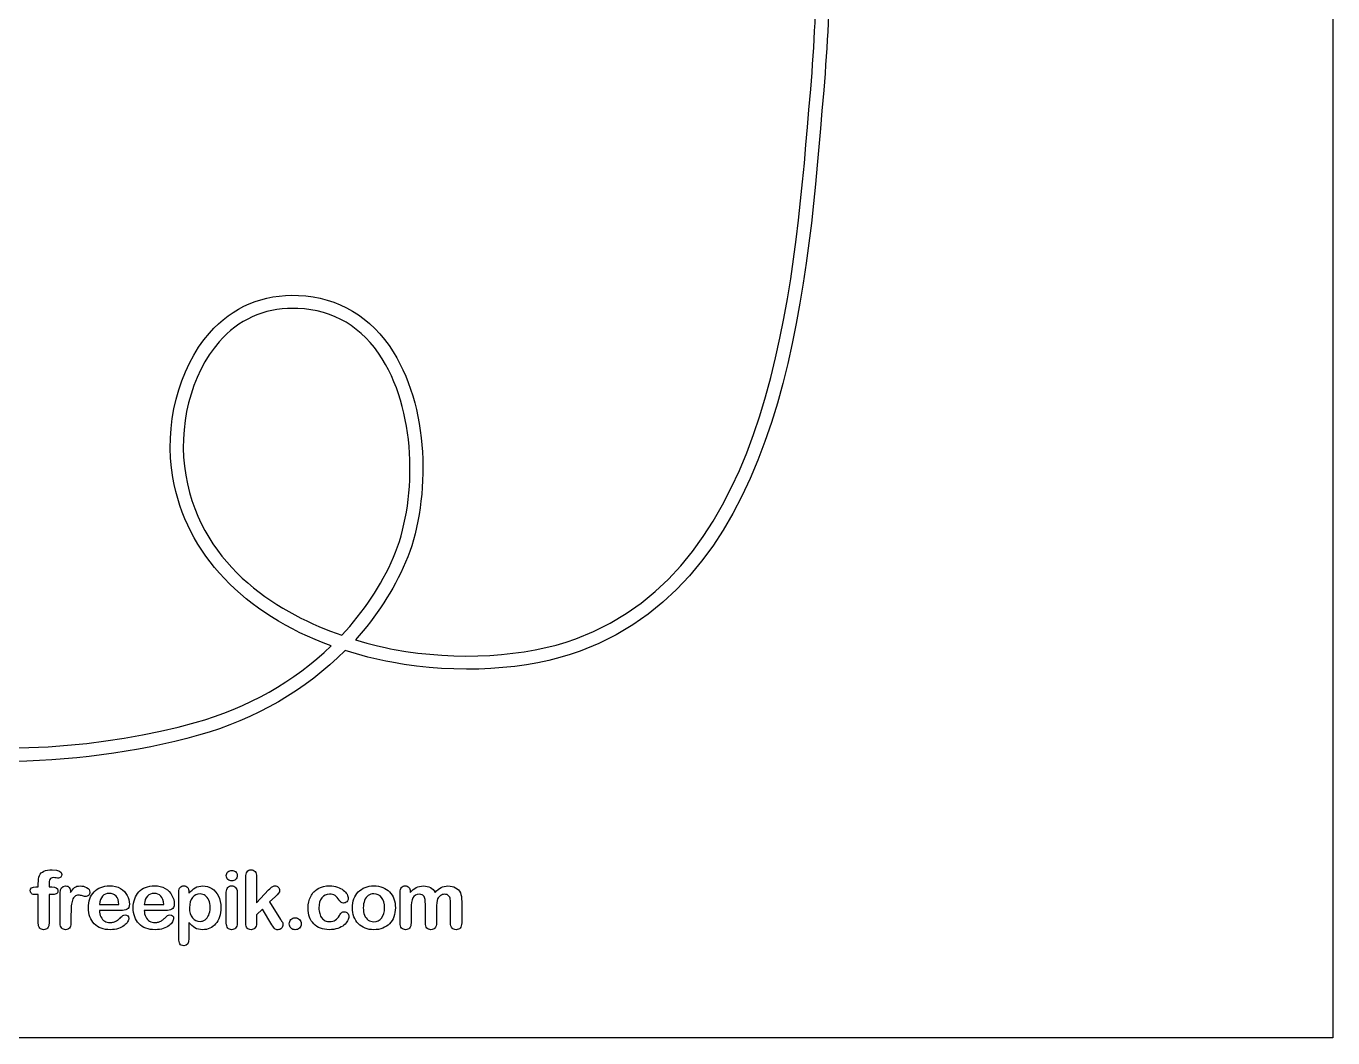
# Model space of a CAD drawing. Extents: x -59 to 224, y -160 to 123.
# Drawn here: x 87.8 to 224, y -160.2 to -54.7 of the extents above; entities that cross this region are included whole.
import ezdxf

# ---------------------------------------------------------------- set-up
doc = ezdxf.new("R2010")
doc.units = 0
doc.layers.add('ink_ext_XXXXXX', color=7, linetype='CONTINUOUS')

msp = doc.modelspace()

# ---------------------------------------------------------------- linework, layer by layer
at = {"layer": 'ink_ext_XXXXXX', "color": 7}
for points in [[(-58.579472, 122.784375), (223.995521, 122.784375), (223.995521, -160.178673), (-58.579472, -160.178673)], [(115.586912, -84.151184)]]:
    msp.add_lwpolyline(points, close=True, dxfattribs=at)
for points in [[(169.389403, -63.459356), (169.568966, -61.312704)], [(170.92575, -61.427709), (170.746186, -63.571892)], [(88.796616, -144.440939), (89.064727, -144.440939), (89.064727, -144.104001)], [(90.187618, -144.173851), (90.187618, -144.440939), (90.461727, -144.440939)], [(110.687887, -148.227903), (110.687887, -143.43577)], [(111.80831, -143.369518), (111.80831, -146.095397), (113.07196, -144.769023)], [(89.064727, -148.227903), (89.064727, -145.251905), (88.755341, -145.251905)], [(90.461727, -145.251905), (90.187618, -145.251905), (90.187618, -148.227903)], [(91.347904, -148.227903), (91.347904, -145.099893)], [(103.708885, -149.827821), (103.708885, -144.979173)], [(104.77004, -144.973528), (104.77004, -145.108042)], [(108.662943, -148.228609), (108.662943, -145.011699)], [(109.787598, -144.979173), (109.787598, -148.228609)], [(113.763757, -145.469639), (113.16721, -146.016022), (114.319029, -147.828276)], [(126.765734, -148.202574), (126.765734, -144.988698)], [(127.835709, -144.922128), (127.835709, -145.027962)], [(95.439421, -146.263389), (97.475302, -146.263389)], [(97.637227, -146.902235), (95.439421, -146.902235)], [(100.112315, -146.263389), (102.148196, -146.263389)], [(102.309415, -146.902235), (100.112315, -146.902235)], [(113.408157, -148.397272), (112.418968, -146.765674), (111.80831, -147.341161), (111.80831, -148.236052)], [(127.921081, -146.685206), (127.921081, -148.202574)], [(129.411567, -148.202574), (129.411567, -146.412897)], [(130.56762, -146.709301), (130.56762, -148.202574)], [(132.033059, -148.202574), (132.033059, -146.313131)], [(133.197578, -146.009284), (133.197578, -148.202574)], [(92.473971, -147.288914), (92.473971, -148.227903)], [(104.77004, -148.150751), (104.77004, -149.83664)]]:
    msp.add_lwpolyline(points, dxfattribs=at)
for points in [[(169.568966, -61.312704), (170.359541, -51.969032), (170.423394, -43.047635), (169.757703, -34.79581)], [(171.114839, -34.686449), (171.786527, -43.01271), (171.722322, -52.009601), (170.92575, -61.427709)], [(145.075959, -118.597463), (165.428414, -111.124219), (167.812133, -82.439506), (169.389403, -63.459356)], [(170.746186, -63.571892), (169.140341, -82.897411), (166.713936, -112.102472), (145.5448, -119.875577)], [(106.896232, -86.728578), (109.297237, -83.995256), (112.506457, -82.6293), (116.172171, -82.802867)], [(116.172171, -82.802867), (120.349059, -82.989839), (123.771004, -85.027483), (126.067234, -88.695314)], [(115.586912, -84.151184), (112.565371, -84.151184), (109.923418, -85.346042), (107.918935, -87.627456)], [(116.111493, -84.162472), (115.935457, -84.155417), (115.760479, -84.151184), (115.586912, -84.151184)], [(124.913651, -89.417803), (122.835437, -86.099575), (119.873868, -84.331806), (116.111493, -84.162472)], [(103.085526, -101.781958), (102.146785, -96.441608), (103.67784, -90.391822), (106.896232, -86.728578)], [(107.918935, -87.627456), (104.958776, -90.997189), (103.555426, -96.59048), (104.426435, -101.54595)], [(126.092281, -110.076116), (128.448837, -104.609472), (128.652037, -95.387508), (124.913651, -89.417803)], [(126.067234, -88.695314), (130.043392, -95.043903), (129.838429, -104.826077), (127.342879, -110.615513)], [(119.599054, -119.326302), (110.505854, -116.029947), (104.48676, -109.748386), (103.085526, -101.781958)], [(104.426435, -101.54595), (106.159279, -111.391272), (114.537751, -116.080394), (120.689843, -118.224577)], [(120.689843, -118.224577), (122.966318, -115.806285), (124.80817, -113.056383), (126.092281, -110.076116)], [(127.342879, -110.615513), (126.077818, -113.550272), (124.298759, -116.271247), (122.111537, -118.689538)], [(44.625664, -114.942333), (59.627891, -130.881855), (86.650669, -132.537441), (105.409626, -127.329842)], [(105.409626, -127.329842), (110.869921, -125.81385), (115.762596, -123.010008), (119.599054, -119.326302)], [(121.041915, -119.815605), (116.972623, -123.896538), (111.69154, -126.998548), (105.773693, -128.641434)], [(125.910248, -121.031983), (124.21127, -120.712366), (122.586023, -120.304555), (121.041915, -119.815605)], [(122.111537, -118.689538), (123.783351, -119.200713), (125.206104, -119.513627), (126.161779, -119.693544)], [(126.161779, -119.693544), (132.658534, -120.914508), (139.907764, -120.494702), (145.075959, -118.597463)], [(145.5448, -119.875577), (140.078862, -121.882883), (132.738967, -122.31433), (125.910248, -121.031983)], [(105.773693, -128.641434), (99.219082, -130.460992), (92.208682, -131.384987), (85.266016, -131.384987)], [(89.197724, -143.264778), (89.285918, -143.057663), (89.437966, -142.907309), (89.651043, -142.812094)], [(89.651043, -142.812094), (89.863063, -142.718643), (90.154457, -142.670983), (90.523816, -142.670983)], [(90.523816, -142.670983), (91.182452, -142.670983), (91.508418, -142.830121), (91.508418, -143.153971)], [(108.662943, -143.2682), (108.662943, -143.109203), (108.720093, -142.978288), (108.835451, -142.874218)], [(108.835451, -142.874218), (108.94834, -142.772936), (109.080632, -142.720019), (109.230915, -142.720019)], [(109.230915, -142.720019), (109.378376, -142.720019), (109.506435, -142.765915), (109.617912, -142.858378)], [(109.617912, -142.858378), (109.730448, -142.953593), (109.787598, -143.089765), (109.787598, -143.2682)], [(110.687887, -143.43577), (110.687887, -143.187873), (110.737629, -142.998396), (110.831468, -142.86681)], [(110.831468, -142.86681), (110.927776, -142.734906), (111.067829, -142.670983), (111.244218, -142.670983)], [(111.244218, -142.670983), (111.417785, -142.670983), (111.553604, -142.730214), (111.655557, -142.849559)], [(111.655557, -142.849559), (111.75751, -142.966575), (111.80831, -143.140883), (111.80831, -143.369518)], [(89.064727, -144.104001), (89.064727, -143.751224), (89.107413, -143.472847), (89.197724, -143.264778)], [(90.272285, -143.660948), (90.217252, -143.780151), (90.187618, -143.950473), (90.187618, -144.173851)], [(90.664574, -143.481384), (90.461727, -143.481384), (90.332257, -143.542026), (90.272285, -143.660948)], [(90.934449, -143.505373), (90.831791, -143.490909), (90.73901, -143.481384), (90.664574, -143.481384)], [(91.162696, -143.530738), (91.12001, -143.530738), (91.042046, -143.523294), (90.934449, -143.505373)], [(91.404349, -143.41993), (91.337674, -143.493661), (91.255477, -143.530738), (91.162696, -143.530738)], [(91.347904, -145.099893), (91.347904, -144.594715), (91.529938, -144.341703), (91.894357, -144.341703)], [(91.508418, -143.153971), (91.508418, -143.256629), (91.474199, -143.3462), (91.404349, -143.41993)], [(91.894357, -144.341703), (92.081682, -144.341703), (92.216091, -144.400264), (92.298993, -144.518939)], [(92.846504, -144.518939), (92.990438, -144.400264), (93.17741, -144.341703), (93.414477, -144.341703)], [(93.414477, -144.341703), (93.651896, -144.341703), (93.878732, -144.400264), (94.100629, -144.518939)], [(95.571713, -144.496326), (95.847938, -144.388023), (96.155207, -144.333589), (96.493521, -144.333589)], [(96.493521, -144.333589), (96.930965, -144.333589), (97.308085, -144.42644), (97.622057, -144.613448)], [(100.243196, -144.496326), (100.518715, -144.388023), (100.827396, -144.333589), (101.165004, -144.333589)], [(101.165004, -144.333589), (101.602096, -144.333589), (101.978157, -144.42644), (102.297068, -144.613448)], [(103.847526, -144.499501), (103.94066, -144.396137), (104.069424, -144.341703), (104.230643, -144.341703)], [(104.230643, -144.341703), (104.390451, -144.341703), (104.519215, -144.396137), (104.618346, -144.503628)], [(105.430087, -144.534778), (105.654807, -144.411306), (105.914451, -144.35024), (106.201965, -144.35024)], [(106.201965, -144.35024), (106.546276, -144.35024), (106.866599, -144.440234), (107.158346, -144.617328)], [(108.831218, -143.674318), (108.718682, -143.577586), (108.662943, -143.443213), (108.662943, -143.2682)], [(108.81746, -144.511495), (108.92294, -144.396842), (109.054526, -144.341703), (109.218921, -144.341703)], [(109.230915, -143.818886), (109.074282, -143.818886), (108.941285, -143.769286), (108.831218, -143.674318)], [(109.218921, -144.341703), (109.384373, -144.341703), (109.518782, -144.396842), (109.627085, -144.511495)], [(109.623557, -143.673648), (109.513137, -143.769286), (109.382962, -143.818886), (109.230915, -143.818886)], [(109.787598, -143.2682), (109.787598, -143.441167), (109.732212, -143.576211), (109.623557, -143.673648)], [(113.430382, -144.43212), (113.512226, -144.372148), (113.611709, -144.341703), (113.728832, -144.341703)], [(113.728832, -144.341703), (113.869943, -144.341703), (113.985654, -144.386647), (114.082315, -144.475512)], [(118.228512, -144.624349), (118.566473, -144.429898), (118.971462, -144.333589), (119.43854, -144.333589)], [(119.43854, -144.333589), (119.73064, -144.333589), (119.996634, -144.376311), (120.241462, -144.461718)], [(123.122951, -144.503628), (123.401293, -144.396137), (123.707151, -144.341703), (124.041231, -144.341703)], [(124.041231, -144.341703), (124.380956, -144.341703), (124.690343, -144.396137), (124.967979, -144.507226)], [(126.910373, -144.507226), (127.009504, -144.396137), (127.138267, -144.341703), (127.295606, -144.341703)], [(127.295606, -144.341703), (127.450476, -144.341703), (127.577829, -144.395043), (127.681898, -144.496326)], [(128.461184, -144.516716), (128.685198, -144.404533), (128.929673, -144.35024), (129.203429, -144.35024)], [(129.203429, -144.35024), (129.485298, -144.35024), (129.727656, -144.406614), (129.929445, -144.518939)], [(131.043165, -144.516716), (131.259417, -144.405909), (131.499306, -144.35024), (131.763184, -144.35024)], [(131.763184, -144.35024), (132.069042, -144.35024), (132.335742, -144.411306), (132.55764, -144.53118)], [(88.232171, -144.844835), (88.232171, -144.574607), (88.420202, -144.440939), (88.796616, -144.440939)], [(88.367991, -145.138346), (88.27768, -145.064615), (88.232171, -144.965414), (88.232171, -144.844835)], [(88.755341, -145.251905), (88.587066, -145.251905), (88.459713, -145.215534), (88.367991, -145.138346)], [(90.461727, -144.440939), (90.891057, -144.440939), (91.10343, -144.570056), (91.10343, -144.828995)], [(90.933743, -145.177504), (90.820149, -145.227246), (90.663163, -145.251905), (90.461727, -145.251905)], [(91.10343, -144.828995), (91.10343, -145.011028), (91.049102, -145.128151), (90.933743, -145.177504)], [(92.298993, -144.518939), (92.380838, -144.637437), (92.426346, -144.810227), (92.435871, -145.042038)], [(92.435871, -145.042038), (92.569574, -144.810227), (92.706099, -144.637437), (92.846504, -144.518939)], [(92.867318, -145.438207), (92.762543, -145.527107), (92.680699, -145.653754), (92.622491, -145.822417)], [(93.270191, -145.30909), (93.106502, -145.30909), (92.970682, -145.353893), (92.867318, -145.438207)], [(93.687879, -145.384197), (93.529482, -145.335549), (93.389429, -145.30909), (93.270191, -145.30909)], [(93.987741, -145.462196), (93.945054, -145.462196), (93.84416, -145.434644), (93.687879, -145.384197)], [(94.293599, -145.327153), (94.198349, -145.417393), (94.096396, -145.462196), (93.987741, -145.462196)], [(94.100629, -144.518939), (94.323938, -144.637437), (94.43471, -144.794388), (94.43471, -144.988698)], [(94.290071, -146.618213), (94.290071, -146.286249), (94.341224, -145.978274), (94.44106, -145.693548)], [(94.43471, -144.988698), (94.43471, -145.124588), (94.387085, -145.239628), (94.293599, -145.327153)], [(94.44106, -145.693548), (94.538074, -145.408574), (94.682007, -145.167274), (94.873566, -144.962663)], [(94.873566, -144.962663), (95.061949, -144.758686), (95.293371, -144.60424), (95.571713, -144.496326)], [(95.766093, -145.407198), (95.586882, -145.600132), (95.477168, -145.885106), (95.439421, -146.263389)], [(96.455774, -145.116862), (96.176021, -145.116862), (95.945657, -145.212076), (95.766093, -145.407198)], [(97.165915, -145.402929), (96.985646, -145.211371), (96.751402, -145.116862), (96.455774, -145.116862)], [(97.475302, -146.263389), (97.44849, -145.880555), (97.346538, -145.592406), (97.165915, -145.402929)], [(97.622057, -144.613448), (97.935677, -144.796469), (98.174154, -145.036393), (98.327613, -145.329904)], [(98.327613, -145.329904), (98.484246, -145.624791), (98.562563, -145.922606), (98.562563, -146.228394)], [(98.961554, -146.618213), (98.961554, -146.286249), (99.012002, -145.978274), (99.111838, -145.693548)], [(99.111838, -145.693548), (99.210263, -145.408574), (99.354549, -145.167274), (99.54399, -144.962663)], [(99.54399, -144.962663), (99.732021, -144.758686), (99.964854, -144.60424), (100.243196, -144.496326)], [(100.437576, -145.407198), (100.258365, -145.600132), (100.148651, -145.885106), (100.112315, -146.263389)], [(101.127257, -145.116862), (100.847504, -145.116862), (100.618199, -145.212076), (100.437576, -145.407198)], [(101.83881, -145.402929), (101.656424, -145.211371), (101.422179, -145.116862), (101.127257, -145.116862)], [(102.148196, -146.263389), (102.120679, -145.880555), (102.01661, -145.592406), (101.83881, -145.402929)], [(102.297068, -144.613448), (102.608571, -144.796469), (102.844932, -145.036393), (102.999449, -145.329904)], [(102.999449, -145.329904), (103.155024, -145.624791), (103.235104, -145.922606), (103.235104, -146.228394)], [(103.708885, -144.979173), (103.708885, -144.764754), (103.755099, -144.607133), (103.847526, -144.499501)], [(104.618346, -144.503628), (104.720299, -144.614153), (104.77004, -144.768211), (104.77004, -144.973528)], [(104.77004, -145.108042), (104.980296, -144.848398), (105.200782, -144.656734), (105.430087, -144.534778)], [(105.143632, -145.547639), (104.929849, -145.792784), (104.822957, -146.151912), (104.822957, -146.627456)], [(105.926093, -145.181773), (105.617412, -145.181773), (105.355651, -145.305245), (105.143632, -145.547639)], [(106.460199, -145.353893), (106.301096, -145.239628), (106.121885, -145.181773), (105.926093, -145.181773)], [(106.835907, -145.842526), (106.74489, -145.62906), (106.619301, -145.466464), (106.460199, -145.353893)], [(107.158346, -144.617328), (107.448329, -144.796469), (107.676929, -145.057172), (107.84591, -145.399366)], [(107.84591, -145.399366), (108.014537, -145.743995), (108.100262, -146.149019), (108.100262, -146.618213)], [(108.662943, -145.011699), (108.662943, -144.790542), (108.716212, -144.624349), (108.81746, -144.511495)], [(109.627085, -144.511495), (109.733623, -144.624349), (109.787598, -144.780629), (109.787598, -144.979173)], [(113.07196, -144.769023), (113.228593, -144.606286), (113.345715, -144.491351), (113.430382, -144.43212)], [(114.220604, -144.810227), (114.220604, -144.974375), (114.067851, -145.195531), (113.763757, -145.469639)], [(114.082315, -144.475512), (114.172979, -144.565082), (114.220604, -144.677265), (114.220604, -144.810227)], [(117.188876, -146.667285), (117.188876, -146.204828), (117.277071, -145.798428), (117.456987, -145.444134)], [(117.456987, -145.444134), (117.633376, -145.091356), (117.891609, -144.817283), (118.228512, -144.624349)], [(118.620095, -145.586762), (118.417601, -145.844607), (118.315648, -146.201653), (118.315648, -146.650069)], [(119.422665, -145.198283), (119.093523, -145.198283), (118.824001, -145.327153), (118.620095, -145.586762)], [(119.992048, -145.354563), (119.843882, -145.249824), (119.654087, -145.198283), (119.422665, -145.198283)], [(120.423143, -145.822417), (120.286265, -145.615301), (120.14339, -145.457222), (119.992048, -145.354563)], [(120.241462, -144.461718), (120.48382, -144.546349), (120.688432, -144.656734), (120.858118, -144.790542)], [(120.858118, -144.790542), (121.02604, -144.926679), (121.154804, -145.068884), (121.243704, -145.22019)], [(121.376701, -145.647404), (121.376701, -145.781072), (121.328018, -145.895019), (121.228534, -145.988611)], [(121.243704, -145.22019), (121.333309, -145.372626), (121.376701, -145.514407), (121.376701, -145.647404)], [(121.81097, -146.626645), (121.81097, -146.286249), (121.864593, -145.974817), (121.96584, -145.692172)], [(121.96584, -145.692172), (122.07132, -145.408574), (122.220898, -145.167274), (122.415984, -144.967601)], [(122.415984, -144.967601), (122.611423, -144.767506), (122.846373, -144.613448), (123.122951, -144.503628)], [(123.459854, -145.343663), (123.292284, -145.456551), (123.164931, -145.624791), (123.07462, -145.84817)], [(124.041231, -145.172953), (123.821451, -145.172953), (123.627776, -145.229998), (123.459854, -145.343663)], [(124.852973, -145.557128), (124.652243, -145.299565), (124.380956, -145.172953), (124.041231, -145.172953)], [(125.155304, -146.626645), (125.155304, -146.168422), (125.054056, -145.812222), (124.852973, -145.557128)], [(124.967979, -144.507226), (125.243498, -144.616199), (125.479859, -144.773186), (125.679884, -144.974375)], [(125.679884, -144.974375), (125.878145, -145.180397), (126.027018, -145.42085), (126.130381, -145.698522)], [(126.130381, -145.698522), (126.230923, -145.981167), (126.283487, -146.288331), (126.283487, -146.626645)], [(126.765734, -144.988698), (126.765734, -144.776749), (126.813712, -144.616199), (126.910373, -144.507226)], [(127.681898, -144.496326), (127.784556, -144.598984), (127.835709, -144.741471), (127.835709, -144.922128)], [(127.835709, -145.027962), (128.032206, -144.796469), (128.239992, -144.625019), (128.461184, -144.516716)], [(128.09747, -145.599426), (127.981759, -145.848876), (127.921081, -146.211849), (127.921081, -146.685206)], [(128.82384, -145.217721), (128.455187, -145.217721), (128.213887, -145.343663), (128.09747, -145.599426)], [(129.226712, -145.370403), (129.142045, -145.268591), (129.006226, -145.217721), (128.82384, -145.217721)], [(129.384051, -145.752144), (129.363942, -145.599426), (129.311026, -145.468546), (129.226712, -145.370403)], [(129.929445, -144.518939), (130.132998, -144.631792), (130.299509, -144.802784), (130.431801, -145.027962)], [(130.431801, -145.027962), (130.622654, -144.799362), (130.825854, -144.628617), (131.043165, -144.516716)], [(130.691092, -145.703496), (130.610306, -145.892973), (130.56762, -146.228394), (130.56762, -146.709301)], [(131.002948, -145.351388), (130.869951, -145.437537), (130.766234, -145.557128), (130.691092, -145.703496)], [(131.42487, -145.217721), (131.276703, -145.217721), (131.135945, -145.263617), (131.002948, -145.351388)], [(131.83762, -145.366981), (131.745898, -145.268591), (131.607256, -145.217721), (131.42487, -145.217721)], [(132.003426, -145.733517), (131.982965, -145.587467), (131.92652, -145.464948), (131.83762, -145.366981)], [(132.55764, -144.53118), (132.778126, -144.651901), (132.943931, -144.825397), (133.054351, -145.048776)], [(133.054351, -145.048776), (133.149953, -145.254092), (133.197578, -145.572968), (133.197578, -146.009284)], [(92.505016, -146.430253), (92.483496, -146.665203), (92.473971, -146.951976), (92.473971, -147.288914)], [(92.622491, -145.822417), (92.566752, -145.993409), (92.528299, -146.197385), (92.505016, -146.430253)], [(94.892968, -148.293908), (94.492566, -147.881193), (94.290071, -147.322393), (94.290071, -146.618213)], [(95.439421, -146.902235), (95.443654, -147.157328), (95.493043, -147.383036), (95.592879, -147.577487)], [(98.319499, -146.776963), (98.158279, -146.860219), (97.930738, -146.902235), (97.637227, -146.902235)], [(98.562563, -146.228394), (98.562563, -146.509628), (98.481424, -146.691944), (98.319499, -146.776963)], [(99.56304, -148.293908), (99.16299, -147.881193), (98.961554, -147.322393), (98.961554, -146.618213)], [(100.112315, -146.902235), (100.115138, -147.157328), (100.165938, -147.383036), (100.266126, -147.577487)], [(102.991688, -146.776963), (102.829057, -146.860219), (102.602574, -146.902235), (102.309415, -146.902235)], [(103.235104, -146.228394), (103.235104, -146.509628), (103.152201, -146.691944), (102.991688, -146.776963)], [(104.822957, -146.627456), (104.822957, -147.071603), (104.928437, -147.421206), (105.141515, -147.669809)], [(106.828146, -147.392278), (106.923396, -147.174262), (106.971374, -146.91243), (106.971374, -146.605972)], [(106.971374, -146.605972), (106.971374, -146.308863), (106.925865, -146.054192), (106.835907, -145.842526)], [(108.100262, -146.618213), (108.100262, -146.962877), (108.051226, -147.281753), (107.954565, -147.571842)], [(117.772018, -148.295989), (117.383962, -147.891106), (117.188876, -147.347476), (117.188876, -146.667285)], [(118.315648, -146.650069), (118.315648, -146.860889), (118.343165, -147.056434), (118.39467, -147.233528)], [(120.630576, -146.056944), (120.568487, -146.008578), (120.49899, -145.931426), (120.423143, -145.822417)], [(120.86482, -146.129299), (120.770629, -146.129299), (120.692665, -146.104216), (120.630576, -146.056944)], [(120.665148, -147.137185), (120.74417, -147.066241), (120.842948, -147.028882), (120.957954, -147.028882)], [(121.228534, -145.988611), (121.126582, -146.081603), (121.005579, -146.129299), (120.86482, -146.129299)], [(120.957954, -147.028882), (121.094832, -147.028882), (121.209484, -147.082892), (121.298384, -147.186256)], [(121.962312, -147.549935), (121.863182, -147.270852), (121.81097, -146.962877), (121.81097, -146.626645)], [(123.07462, -145.84817), (122.983604, -146.070032), (122.93739, -146.329676), (122.93739, -146.626645)], [(122.93739, -146.626645), (122.93739, -146.920967), (122.982193, -147.175637), (123.071798, -147.394748)], [(124.852973, -147.688964), (125.054056, -147.432777), (125.155304, -147.077953), (125.155304, -146.626645)], [(126.283487, -146.626645), (126.283487, -146.960126), (126.230218, -147.269476), (126.12897, -147.553498)], [(129.411567, -146.412897), (129.411567, -146.130004), (129.402395, -145.909518), (129.384051, -145.752144)], [(132.033059, -146.313131), (132.033059, -146.071408), (132.022828, -145.878509), (132.003426, -145.733517)], [(89.222418, -148.733504), (89.116232, -148.617758), (89.064727, -148.449095), (89.064727, -148.227903)], [(90.187618, -148.227903), (90.187618, -148.449095), (90.136113, -148.617758), (90.02781, -148.733504)], [(91.504538, -148.736256), (91.401879, -148.622026), (91.347904, -148.451987), (91.347904, -148.227903)], [(92.473971, -148.227903), (92.473971, -148.454457), (92.416116, -148.626295), (92.312046, -148.739149)], [(96.576424, -148.909893), (95.852877, -148.909893), (95.292666, -148.704576), (94.892968, -148.293908)], [(95.592879, -147.577487), (95.694832, -147.770421), (95.826771, -147.917847), (95.993282, -148.017753)], [(95.993282, -148.017753), (96.160146, -148.116143), (96.341474, -148.165214), (96.543263, -148.165214)], [(96.543263, -148.165214), (96.677671, -148.165214), (96.799379, -148.150751), (96.91121, -148.116849)], [(96.91121, -148.116849), (97.020571, -148.08651), (97.129579, -148.03638), (97.233649, -147.968717)], [(97.233649, -147.968717), (97.338424, -147.903383), (97.432615, -147.831028), (97.521515, -147.7525)], [(97.521515, -147.7525), (97.609004, -147.676547), (97.723304, -147.572512), (97.863357, -147.440926)], [(97.863357, -147.440926), (97.921918, -147.392278), (98.003763, -147.36582), (98.109949, -147.36582)], [(98.380177, -148.08404), (98.29939, -148.221588), (98.180152, -148.351093), (98.018227, -148.476647)], [(98.109949, -147.36582), (98.22566, -147.36582), (98.318088, -147.398205), (98.391113, -147.46174)], [(98.496593, -147.729075), (98.496593, -147.831028), (98.45814, -147.948856), (98.380177, -148.08404)], [(98.391113, -147.46174), (98.462727, -147.525946), (98.496593, -147.61414), (98.496593, -147.729075)], [(101.246496, -148.909893), (100.52436, -148.909893), (99.964854, -148.704576), (99.56304, -148.293908)], [(100.266126, -147.577487), (100.365963, -147.770421), (100.499665, -147.917847), (100.664765, -148.017753)], [(100.664765, -148.017753), (100.830218, -148.116143), (101.013663, -148.165214), (101.215451, -148.165214)], [(101.215451, -148.165214), (101.348449, -148.165214), (101.471568, -148.150751), (101.581282, -148.116849)], [(101.581282, -148.116849), (101.693465, -148.08651), (101.800357, -148.03638), (101.905838, -147.968717)], [(101.905838, -147.968717), (102.011318, -147.903383), (102.10551, -147.831028), (102.193704, -147.7525)], [(102.193704, -147.7525), (102.279782, -147.676547), (102.394435, -147.572512), (102.53484, -147.440926)], [(102.53484, -147.440926), (102.593401, -147.392278), (102.676304, -147.36582), (102.781432, -147.36582)], [(103.048132, -148.08404), (102.971579, -148.221588), (102.851282, -148.351093), (102.689357, -148.476647)], [(102.781432, -147.36582), (102.897143, -147.36582), (102.990276, -147.398205), (103.062596, -147.46174)], [(103.166665, -147.729075), (103.166665, -147.831028), (103.129624, -147.948856), (103.048132, -148.08404)], [(103.062596, -147.46174), (103.13421, -147.525946), (103.166665, -147.61414), (103.166665, -147.729075)], [(105.394457, -148.715865), (105.17644, -148.5895), (104.968654, -148.397977), (104.77004, -148.150751)], [(105.141515, -147.669809), (105.352124, -147.917847), (105.612121, -148.041319), (105.926093, -148.041319)], [(105.926093, -148.041319), (106.11236, -148.041319), (106.285926, -147.986603), (106.445029, -147.879817)], [(106.445029, -147.879817), (106.606249, -147.770421), (106.733249, -147.608496), (106.828146, -147.392278)], [(107.552399, -148.299587), (107.381301, -148.494709), (107.181629, -148.646686), (106.950207, -148.752272)], [(107.954565, -147.571842), (107.857551, -147.861367), (107.721732, -148.103055), (107.552399, -148.299587)], [(108.81746, -148.733504), (108.716212, -148.613912), (108.662943, -148.445637), (108.662943, -148.228609)], [(109.787598, -148.228609), (109.787598, -148.451987), (109.733623, -148.622026), (109.627085, -148.736256)], [(110.83676, -148.736256), (110.73904, -148.622026), (110.687887, -148.451987), (110.687887, -148.227903)], [(111.80831, -148.236052), (111.80831, -148.451987), (111.75116, -148.617758), (111.63686, -148.733504)], [(113.710134, -148.799121), (113.636404, -148.724014), (113.533746, -148.5895), (113.408157, -148.397272)], [(114.319029, -147.828276), (114.403343, -147.964025), (114.465784, -148.063932), (114.503179, -148.134064)], [(114.558918, -148.33416), (114.558918, -148.513018), (114.509529, -148.652365), (114.411457, -148.756399)], [(114.503179, -148.134064), (114.538809, -148.202962), (114.558918, -148.272), (114.558918, -148.33416)], [(115.224609, -148.283712), (115.224609, -148.116849), (115.283876, -147.972139), (115.402409, -147.852265)], [(115.409818, -148.744828), (115.287404, -148.637196), (115.224609, -148.482714), (115.224609, -148.283712)], [(115.402409, -147.852265), (115.520943, -147.731968), (115.665582, -147.671326), (115.838443, -147.671326)], [(115.838443, -147.671326), (116.010598, -147.671326), (116.157354, -147.731968), (116.281532, -147.849796)], [(116.281532, -147.849796), (116.402182, -147.968717), (116.464271, -148.114767), (116.464271, -148.283712)], [(116.464271, -148.283712), (116.464271, -148.479539), (116.402182, -148.633597), (116.281532, -148.742606)], [(119.399382, -148.903155), (118.703351, -148.903155), (118.161132, -148.700026), (117.772018, -148.295989)], [(118.39467, -147.233528), (118.445823, -147.409917), (118.520965, -147.5608), (118.620095, -147.685789)], [(118.620095, -147.685789), (118.719932, -147.809544), (118.838465, -147.904088), (118.978165, -147.968717)], [(118.978165, -147.968717), (119.118218, -148.035674), (119.272382, -148.066684), (119.43854, -148.066684)], [(119.43854, -148.066684), (119.66467, -148.066684), (119.85764, -148.014861), (120.018154, -147.910826)], [(120.018154, -147.910826), (120.180784, -147.806087), (120.321895, -147.647619), (120.445368, -147.432777)], [(120.926204, -148.422354), (120.755459, -148.565547), (120.540265, -148.683339), (120.278504, -148.770158)], [(120.445368, -147.432777), (120.513454, -147.307259), (120.586479, -147.208869), (120.665148, -147.137185)], [(121.310026, -147.967588), (121.227123, -148.128137), (121.098359, -148.278068), (120.926204, -148.422354)], [(121.298384, -147.186256), (121.389754, -147.29029), (121.435968, -147.402474), (121.435968, -147.519596)], [(121.435968, -147.519596), (121.435968, -147.658237), (121.393987, -147.808838), (121.310026, -147.967588)], [(122.418454, -148.276269), (122.218782, -148.069576), (122.067793, -147.828276), (121.962312, -147.549935)], [(123.122951, -148.744828), (122.852723, -148.637196), (122.615656, -148.478728), (122.418454, -148.276269)], [(123.071798, -147.394748), (123.162109, -147.615939), (123.288756, -147.783509), (123.45562, -147.899926)], [(123.45562, -147.899926), (123.622484, -148.015566), (123.817218, -148.074797), (124.041231, -148.074797)], [(124.041231, -148.074797), (124.380956, -148.074797), (124.652243, -147.94681), (124.852973, -147.688964)], [(125.67424, -148.280149), (125.477037, -148.483385), (125.240676, -148.639242), (124.967979, -148.747968)], [(126.12897, -147.553498), (126.022079, -147.83572), (125.872501, -148.078396), (125.67424, -148.280149)], [(126.928365, -148.732128), (126.818651, -148.611831), (126.765734, -148.435442), (126.765734, -148.202574)], [(127.921081, -148.202574), (127.921081, -148.435442), (127.86887, -148.611831), (127.764801, -148.732128)], [(129.572081, -148.733504), (129.46519, -148.613912), (129.411567, -148.438617), (129.411567, -148.202574)], [(130.56762, -148.202574), (130.56762, -148.438617), (130.515409, -148.613912), (130.407812, -148.733504)], [(132.19569, -148.732128), (132.08774, -148.611831), (132.033059, -148.435442), (132.033059, -148.202574)], [(133.197578, -148.202574), (133.197578, -148.438617), (133.144662, -148.613912), (133.038476, -148.733504)], [(89.619999, -148.909893), (89.460896, -148.909893), (89.32931, -148.852037), (89.222418, -148.733504)], [(90.02781, -148.733504), (89.923741, -148.852037), (89.787921, -148.909893), (89.619999, -148.909893)], [(91.905293, -148.909893), (91.740193, -148.909893), (91.607902, -148.852708), (91.504538, -148.736256)], [(92.312046, -148.739149), (92.205154, -148.854084), (92.070041, -148.909893), (91.905293, -148.909893)], [(97.413565, -148.786033), (97.170854, -148.868547), (96.890396, -148.909893), (96.576424, -148.909893)], [(98.018227, -148.476647), (97.856302, -148.599837), (97.655218, -148.704576), (97.413565, -148.786033)], [(102.084343, -148.786033), (101.843043, -148.868547), (101.561174, -148.909893), (101.246496, -148.909893)], [(102.689357, -148.476647), (102.528843, -148.599837), (102.32529, -148.704576), (102.084343, -148.786033)], [(106.201965, -148.909893), (105.881996, -148.909893), (105.611415, -148.845264), (105.394457, -148.715865)], [(106.950207, -148.752272), (106.715257, -148.856976), (106.468665, -148.909893), (106.201965, -148.909893)], [(109.218921, -148.909893), (109.054526, -148.909893), (108.92294, -148.852037), (108.81746, -148.733504)], [(109.627085, -148.736256), (109.518782, -148.852708), (109.384373, -148.909893), (109.218921, -148.909893)], [(111.244218, -148.909893), (111.07171, -148.909893), (110.934832, -148.852708), (110.83676, -148.736256)], [(111.63686, -148.733504), (111.525735, -148.852037), (111.391679, -148.909893), (111.244218, -148.909893)], [(114.027634, -148.909893), (113.890757, -148.909893), (113.783865, -148.874897), (113.710134, -148.799121)], [(114.411457, -148.756399), (114.314443, -148.859058), (114.184973, -148.909893), (114.027634, -148.909893)], [(115.848673, -148.909893), (115.67934, -148.909893), (115.533996, -148.85493), (115.409818, -148.744828)], [(116.281532, -148.742606), (116.157354, -148.85493), (116.013421, -148.909893), (115.848673, -148.909893)], [(120.278504, -148.770158), (120.018859, -148.857682), (119.724643, -148.903155), (119.399382, -148.903155)], [(124.041231, -148.910599), (123.700801, -148.910599), (123.394237, -148.85493), (123.122951, -148.744828)], [(124.967979, -148.747968), (124.690343, -148.85493), (124.383073, -148.910599), (124.041231, -148.910599)], [(127.347112, -148.910599), (127.175662, -148.910599), (127.036315, -148.850662), (126.928365, -148.732128)], [(127.764801, -148.732128), (127.657204, -148.850662), (127.519267, -148.910599), (127.347112, -148.910599)], [(129.984126, -148.910599), (129.81444, -148.910599), (129.675445, -148.852037), (129.572081, -148.733504)], [(130.407812, -148.733504), (130.299509, -148.852037), (130.160515, -148.910599), (129.984126, -148.910599)], [(132.614084, -148.910599), (132.442987, -148.910599), (132.304698, -148.850662), (132.19569, -148.732128)], [(133.038476, -148.733504), (132.931584, -148.852037), (132.789062, -148.910599), (132.614084, -148.910599)], [(103.810132, -150.386621), (103.744163, -150.257081), (103.708885, -150.073672), (103.708885, -149.827821)], [(104.230643, -150.577474), (104.018271, -150.577474), (103.880688, -150.513938), (103.810132, -150.386621)], [(104.77004, -149.83664), (104.77004, -150.32873), (104.589418, -150.577474), (104.230643, -150.577474)]]:
    msp.add_open_spline(points, degree=3, dxfattribs=at)

doc.saveas('drawing.dxf')
